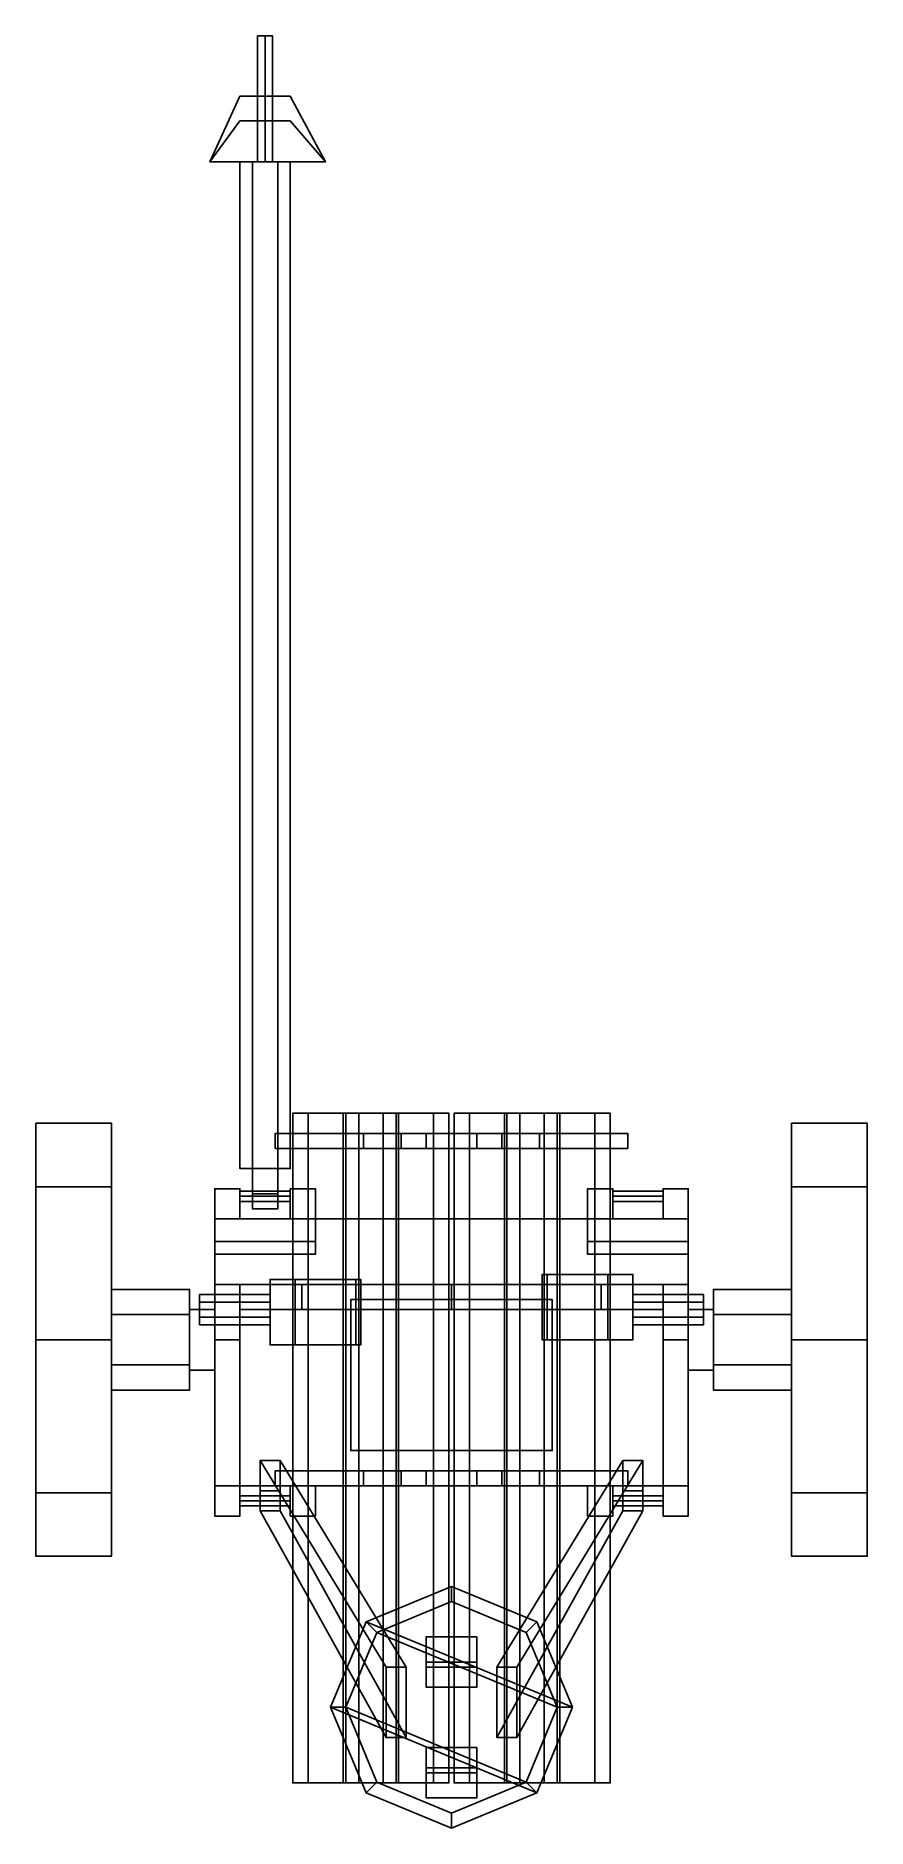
# Model space of a CAD drawing. Extents: x -0.83 to 0.82, y -0.9 to 2.66.
import ezdxf

# ---------------------------------------------------------------- set-up
doc = ezdxf.new("R2010")
doc.units = 0
doc.layers.get('0').update_dxf_attribs({"linetype": 'CONTINUOUS'})
for name, color, linetype in [('SUPPORT', 6, 'CONTINUOUS'), ('TUBE', 1, 'CONTINUOUS'), ('TUBE_HOLDER', 5, 'CONTINUOUS'), ('TURRET', 4, 'CONTINUOUS'), ('WHEELS', 2, 'CONTINUOUS')]:
    doc.layers.add(name, color=color, linetype=linetype)

msp = doc.modelspace()

# ---------------------------------------------------------------- linework, layer by layer
for points in [[(-0.47, 0.37, 0.455), (-0.47, 0.37, 0.36), (-0.47, 0.31, 0.36), (-0.47, 0.31, 0.455)], [(-0.42, 0.37, 0.455), (-0.42, 0.37, 0.36), (-0.47, 0.37, 0.36), (-0.47, 0.37, 0.455)], [(-0.47, 0.31, 0.36), (-0.47, 0.37, 0.36), (-0.42, 0.37, 0.36), (-0.42, 0.31, 0.36)], [(-0.42, 0.31, 0.455), (-0.42, 0.37, 0.455), (-0.47, 0.37, 0.455), (-0.47, 0.31, 0.455)], [(-0.42, 0.31, 0.36), (-0.42, 0.37, 0.36), (-0.42, 0.37, 0.455), (-0.42, 0.31, 0.455)], [(-0.32, 0.355, 0.42), (-0.32, 0.365, 0.41), (-0.42, 0.365, 0.41), (-0.42, 0.355, 0.42)], [(-0.32, 0.365, 0.41), (-0.32, 0.355, 0.4), (-0.42, 0.355, 0.4), (-0.42, 0.365, 0.41)], [(-0.27, 0.37, 0.455), (-0.27, 0.37, 0.36), (-0.32, 0.37, 0.36), (-0.32, 0.37, 0.455)], [(-0.32, 0.37, 0.455), (-0.32, 0.37, 0.36), (-0.32, 0.31, 0.36), (-0.32, 0.31, 0.455)], [(-0.32, 0.31, 0.36), (-0.32, 0.37, 0.36), (-0.27, 0.37, 0.36), (-0.27, 0.31, 0.36)], [(-0.27, 0.31, 0.455), (-0.27, 0.37, 0.455), (-0.32, 0.37, 0.455), (-0.32, 0.31, 0.455)], [(-0.27, 0.31, 0.36), (-0.27, 0.37, 0.36), (-0.27, 0.37, 0.455), (-0.27, 0.31, 0.455)], [(0.27, 0.37, 0.455), (0.27, 0.37, 0.36), (0.27, 0.31, 0.36), (0.27, 0.31, 0.455)], [(0.32, 0.37, 0.455), (0.32, 0.37, 0.36), (0.27, 0.37, 0.36), (0.27, 0.37, 0.455)], [(0.27, 0.31, 0.36), (0.27, 0.37, 0.36), (0.32, 0.37, 0.36), (0.32, 0.31, 0.36)], [(0.32, 0.31, 0.455), (0.32, 0.37, 0.455), (0.27, 0.37, 0.455), (0.27, 0.31, 0.455)], [(0.32, 0.31, 0.36), (0.32, 0.37, 0.36), (0.32, 0.37, 0.455), (0.32, 0.31, 0.455)], [(0.42, 0.355, 0.42), (0.42, 0.365, 0.41), (0.32, 0.365, 0.41), (0.32, 0.355, 0.42)], [(0.42, 0.365, 0.41), (0.42, 0.355, 0.4), (0.32, 0.355, 0.4), (0.32, 0.365, 0.41)], [(0.47, 0.37, 0.455), (0.47, 0.37, 0.36), (0.42, 0.37, 0.36), (0.42, 0.37, 0.455)], [(0.42, 0.37, 0.455), (0.42, 0.37, 0.36), (0.42, 0.31, 0.36), (0.42, 0.31, 0.455)], [(0.42, 0.31, 0.36), (0.42, 0.37, 0.36), (0.47, 0.37, 0.36), (0.47, 0.31, 0.36)], [(0.47, 0.31, 0.455), (0.47, 0.37, 0.455), (0.42, 0.37, 0.455), (0.42, 0.31, 0.455)], [(0.47, 0.31, 0.36), (0.47, 0.37, 0.36), (0.47, 0.37, 0.455), (0.47, 0.31, 0.455)], [(-0.32, 0.345, 0.41), (-0.32, 0.355, 0.42), (-0.42, 0.355, 0.42), (-0.42, 0.345, 0.41)], [(-0.32, 0.355, 0.4), (-0.32, 0.345, 0.41), (-0.42, 0.345, 0.41), (-0.42, 0.355, 0.4)], [(0.42, 0.345, 0.41), (0.42, 0.355, 0.42), (0.32, 0.355, 0.42), (0.32, 0.345, 0.41)], [(0.42, 0.355, 0.4), (0.42, 0.345, 0.41), (0.32, 0.345, 0.41), (0.32, 0.355, 0.4)], [(0.47, 0.31, 0.4), (0.47, 0.31, 0.36), (-0.47, 0.31, 0.36), (-0.47, 0.31, 0.4)], [(-0.47, 0.31, 0.36), (-0.47, -0.22, 0.36), (-0.47, -0.22, 0.4), (-0.47, 0.31, 0.4)], [(0.47, 0.31, 0.36), (0.47, -0.22, 0.36), (-0.47, -0.22, 0.36), (-0.47, 0.31, 0.36)], [(-0.47, 0.31, 0.4), (-0.47, -0.22, 0.4), (0.47, -0.22, 0.4), (0.47, 0.31, 0.4)], [(-0.47, 0.31, 0.4), (-0.47, 0.24, 0.4), (-0.47, 0.265, 0.445), (-0.47, 0.31, 0.455)], [(-0.47, 0.31, 0.455), (-0.47, 0.265, 0.445), (-0.27, 0.265, 0.445), (-0.27, 0.31, 0.455)], [(-0.32, 0.31, 0.455), (-0.32, 0.31, 0.4), (-0.42, 0.31, 0.4), (-0.42, 0.31, 0.455)], [(-0.27, 0.265, 0.445), (-0.27, 0.24, 0.4), (-0.27, 0.31, 0.4), (-0.27, 0.31, 0.455)], [(0.27, 0.31, 0.4), (0.27, 0.24, 0.4), (0.27, 0.265, 0.445), (0.27, 0.31, 0.455)], [(0.27, 0.31, 0.455), (0.27, 0.265, 0.445), (0.47, 0.265, 0.445), (0.47, 0.31, 0.455)], [(0.42, 0.31, 0.455), (0.42, 0.31, 0.4), (0.32, 0.31, 0.4), (0.32, 0.31, 0.455)], [(0.47, -0.22, 0.4), (0.47, -0.22, 0.36), (0.47, 0.31, 0.36), (0.47, 0.31, 0.4)], [(0.47, 0.265, 0.445), (0.47, 0.24, 0.4), (0.47, 0.31, 0.4), (0.47, 0.31, 0.455)], [(-0.47, 0.265, 0.445), (-0.47, 0.24, 0.4), (-0.27, 0.24, 0.4), (-0.27, 0.265, 0.445)], [(0.27, 0.265, 0.445), (0.27, 0.24, 0.4), (0.47, 0.24, 0.4), (0.47, 0.265, 0.445)], [(-0.52, 0.12, 0.5166), (-0.52, 0.17, 0.43), (-0.675, 0.17, 0.43), (-0.675, 0.12, 0.5166)], [(-0.52, 0.17, 0.43), (-0.52, 0.12, 0.3434), (-0.675, 0.12, 0.3434), (-0.675, 0.17, 0.43)], [(-0.52, -0.03, 0.43), (-0.52, 0.17, 0.43), (-0.52, 0.12, 0.5166), (-0.52, 0.02, 0.5166)], [(-0.52, 0.02, 0.3434), (-0.52, 0.12, 0.3434), (-0.52, 0.17, 0.43), (-0.52, -0.03, 0.43)], [(0.2, 0.15, 0.42), (0.2, 0.15, 0.4), (-0.2, 0.15, 0.4), (-0.2, 0.15, 0.42)], [(-0.2, 0.15, 0.4), (-0.2, -0.15, 0.4), (-0.2, -0.15, 0.42), (-0.2, 0.15, 0.42)], [(0.2, -0.15, 0.42), (0.2, -0.15, 0.4), (0.2, 0.15, 0.4), (0.2, 0.15, 0.42)], [(0.52, 0.12, 0.3434), (0.52, 0.02, 0.3434), (0.52, -0.03, 0.43), (0.52, 0.17, 0.43)], [(0.52, 0.12, 0.3434), (0.52, 0.17, 0.43), (0.675, 0.17, 0.43), (0.675, 0.12, 0.3434)], [(0.52, 0.17, 0.43), (0.52, -0.03, 0.43), (0.52, 0.02, 0.5166), (0.52, 0.12, 0.5166)], [(0.52, 0.17, 0.43), (0.52, 0.12, 0.5166), (0.675, 0.12, 0.5166), (0.675, 0.17, 0.43)], [(-0.52, 0.02, 0.5166), (-0.52, 0.12, 0.5166), (-0.675, 0.12, 0.5166), (-0.675, 0.02, 0.5166)], [(-0.52, 0.12, 0.3434), (-0.52, 0.02, 0.3434), (-0.675, 0.02, 0.3434), (-0.675, 0.12, 0.3434)], [(-0.47, 0.13, 0.4), (-0.47, 0.13, 0.36), (-0.52, 0.13, 0.36), (-0.52, 0.13, 0.4)], [(-0.47, 0.13, 0.36), (-0.47, 0.01, 0.36), (-0.52, 0.01, 0.36), (-0.52, 0.13, 0.36)], [(-0.52, 0.13, 0.4), (-0.52, 0.01, 0.4), (-0.47, 0.01, 0.4), (-0.47, 0.13, 0.4)], [(0.52, 0.13, 0.4), (0.52, 0.13, 0.36), (0.47, 0.13, 0.36), (0.47, 0.13, 0.4)], [(0.52, 0.13, 0.36), (0.52, 0.01, 0.36), (0.47, 0.01, 0.36), (0.47, 0.13, 0.36)], [(0.47, 0.13, 0.4), (0.47, 0.01, 0.4), (0.52, 0.01, 0.4), (0.52, 0.13, 0.4)], [(0.52, 0.02, 0.3434), (0.52, 0.12, 0.3434), (0.675, 0.12, 0.3434), (0.675, 0.02, 0.3434)], [(0.52, 0.12, 0.5166), (0.52, 0.02, 0.5166), (0.675, 0.02, 0.5166), (0.675, 0.12, 0.5166)], [(-0.52, -0.03, 0.43), (-0.52, 0.02, 0.5166), (-0.675, 0.02, 0.5166), (-0.675, -0.03, 0.43)], [(-0.52, 0.02, 0.3434), (-0.52, -0.03, 0.43), (-0.675, -0.03, 0.43), (-0.675, 0.02, 0.3434)], [(-0.52, 0.01, 0.4), (-0.52, 0.01, 0.36), (-0.47, 0.01, 0.36), (-0.47, 0.01, 0.4)], [(0.47, 0.01, 0.4), (0.47, 0.01, 0.36), (0.52, 0.01, 0.36), (0.52, 0.01, 0.4)], [(0.52, -0.03, 0.43), (0.52, 0.02, 0.3434), (0.675, 0.02, 0.3434), (0.675, -0.03, 0.43)], [(0.52, 0.02, 0.5166), (0.52, -0.03, 0.43), (0.675, -0.03, 0.43), (0.675, 0.02, 0.5166)], [(-0.2, -0.15, 0.42), (-0.2, -0.15, 0.4), (0.2, -0.15, 0.4), (0.2, -0.15, 0.42)], [(-0.47, -0.22, 0.4), (-0.47, -0.22, 0.36), (0.47, -0.22, 0.36), (0.47, -0.22, 0.4)], [(-0.47, -0.22, 0.36), (-0.47, -0.28, 0.36), (-0.47, -0.28, 0.4), (-0.47, -0.22, 0.4)], [(-0.42, -0.22, 0.36), (-0.42, -0.28, 0.36), (-0.47, -0.28, 0.36), (-0.47, -0.22, 0.36)], [(-0.47, -0.22, 0.4), (-0.47, -0.28, 0.4), (-0.42, -0.28, 0.4), (-0.42, -0.22, 0.4)], [(-0.42, -0.28, 0.4), (-0.42, -0.28, 0.36), (-0.42, -0.22, 0.36), (-0.42, -0.22, 0.4)], [(-0.32, -0.25, 0.385), (-0.32, -0.24, 0.375), (-0.42, -0.24, 0.375), (-0.42, -0.25, 0.385)], [(-0.32, -0.24, 0.375), (-0.32, -0.25, 0.365), (-0.42, -0.25, 0.365), (-0.42, -0.24, 0.375)], [(-0.32, -0.22, 0.36), (-0.32, -0.28, 0.36), (-0.32, -0.28, 0.4), (-0.32, -0.22, 0.4)], [(-0.27, -0.22, 0.36), (-0.27, -0.28, 0.36), (-0.32, -0.28, 0.36), (-0.32, -0.22, 0.36)], [(-0.32, -0.22, 0.4), (-0.32, -0.28, 0.4), (-0.27, -0.28, 0.4), (-0.27, -0.22, 0.4)], [(-0.27, -0.28, 0.4), (-0.27, -0.28, 0.36), (-0.27, -0.22, 0.36), (-0.27, -0.22, 0.4)], [(0.27, -0.22, 0.36), (0.27, -0.28, 0.36), (0.27, -0.28, 0.4), (0.27, -0.22, 0.4)], [(0.32, -0.22, 0.36), (0.32, -0.28, 0.36), (0.27, -0.28, 0.36), (0.27, -0.22, 0.36)], [(0.27, -0.22, 0.4), (0.27, -0.28, 0.4), (0.32, -0.28, 0.4), (0.32, -0.22, 0.4)], [(0.32, -0.28, 0.4), (0.32, -0.28, 0.36), (0.32, -0.22, 0.36), (0.32, -0.22, 0.4)], [(0.42, -0.24, 0.375), (0.42, -0.25, 0.365), (0.32, -0.25, 0.365), (0.32, -0.24, 0.375)], [(0.42, -0.25, 0.385), (0.42, -0.24, 0.375), (0.32, -0.24, 0.375), (0.32, -0.25, 0.385)], [(0.42, -0.22, 0.36), (0.42, -0.28, 0.36), (0.42, -0.28, 0.4), (0.42, -0.22, 0.4)], [(0.47, -0.22, 0.36), (0.47, -0.28, 0.36), (0.42, -0.28, 0.36), (0.42, -0.22, 0.36)], [(0.42, -0.22, 0.4), (0.42, -0.28, 0.4), (0.47, -0.28, 0.4), (0.47, -0.22, 0.4)], [(0.47, -0.28, 0.4), (0.47, -0.28, 0.36), (0.47, -0.22, 0.36), (0.47, -0.22, 0.4)], [(-0.47, -0.28, 0.4), (-0.47, -0.28, 0.36), (-0.42, -0.28, 0.36), (-0.42, -0.28, 0.4)], [(-0.32, -0.26, 0.375), (-0.32, -0.25, 0.385), (-0.42, -0.25, 0.385), (-0.42, -0.26, 0.375)], [(-0.32, -0.25, 0.365), (-0.32, -0.26, 0.375), (-0.42, -0.26, 0.375), (-0.42, -0.25, 0.365)], [(-0.32, -0.28, 0.4), (-0.32, -0.28, 0.36), (-0.27, -0.28, 0.36), (-0.27, -0.28, 0.4)], [(0.27, -0.28, 0.4), (0.27, -0.28, 0.36), (0.32, -0.28, 0.36), (0.32, -0.28, 0.4)], [(0.42, -0.25, 0.365), (0.42, -0.26, 0.375), (0.32, -0.26, 0.375), (0.32, -0.25, 0.365)], [(0.42, -0.26, 0.375), (0.42, -0.25, 0.385), (0.32, -0.25, 0.385), (0.32, -0.26, 0.375)], [(0.42, -0.28, 0.4), (0.42, -0.28, 0.36), (0.47, -0.28, 0.36), (0.47, -0.28, 0.4)]]:
    msp.add_3dface(points)
at = {"layer": 'SUPPORT'}
for points in [[(-0.37, 2.66, 0.455), (-0.385, 2.66, 0.44), (-0.385, 2.41, 0.44), (-0.37, 2.41, 0.455)], [(-0.385, 2.66, 0.44), (-0.37, 2.66, 0.425), (-0.37, 2.41, 0.425), (-0.385, 2.41, 0.44)], [(-0.355, 2.66, 0.44), (-0.37, 2.66, 0.425), (-0.385, 2.66, 0.44), (-0.37, 2.66, 0.455)], [(-0.355, 2.66, 0.44), (-0.37, 2.66, 0.455), (-0.37, 2.41, 0.455), (-0.355, 2.41, 0.44)], [(-0.37, 2.66, 0.425), (-0.355, 2.66, 0.44), (-0.355, 2.41, 0.44), (-0.37, 2.41, 0.425)], [(-0.37, 2.65, 0.4), (-0.37, 2.57, 0.4), (-0.37, 2.57, 0.48), (-0.37, 2.65, 0.48)], [(-0.37, 2.65, 0.48), (-0.37, 2.57, 0.48), (-0.37, 2.57, 0.4), (-0.37, 2.65, 0.4)], [(-0.25, 2.41, 0.46), (-0.48, 2.41, 0.46), (-0.42, 2.54, 0.46), (-0.32, 2.54, 0.46)], [(-0.32, 2.54, 0.46), (-0.42, 2.54, 0.46), (-0.48, 2.41, 0.46), (-0.25, 2.41, 0.46)], [(-0.25, 2.41, 0.32), (-0.48, 2.41, 0.32), (-0.42, 2.4914, 0.1677), (-0.32, 2.4914, 0.1677)], [(-0.32, 2.4914, 0.1677), (-0.42, 2.4914, 0.1677), (-0.48, 2.41, 0.32), (-0.25, 2.41, 0.32)], [(-0.25, 2.41, 0.46), (-0.48, 2.41, 0.46), (-0.48, 2.41, 0.32), (-0.25, 2.41, 0.32)], [(-0.25, 2.41, 0.32), (-0.48, 2.41, 0.32), (-0.48, 2.41, 0.46), (-0.25, 2.41, 0.46)], [(-0.395, 2.41, 0.4533), (-0.42, 2.41, 0.41), (-0.42, 0.41, 0.41), (-0.395, 0.41, 0.4533)], [(-0.42, 2.41, 0.41), (-0.395, 2.41, 0.3667), (-0.395, 0.41, 0.3667), (-0.42, 0.41, 0.41)], [(-0.345, 2.41, 0.4533), (-0.395, 2.41, 0.4533), (-0.395, 0.41, 0.4533), (-0.345, 0.41, 0.4533)], [(-0.395, 2.41, 0.3667), (-0.345, 2.41, 0.3667), (-0.345, 0.41, 0.3667), (-0.395, 0.41, 0.3667)], [(-0.32, 2.41, 0.41), (-0.345, 2.41, 0.4533), (-0.345, 0.41, 0.4533), (-0.32, 0.41, 0.41)], [(-0.345, 2.41, 0.3667), (-0.32, 2.41, 0.41), (-0.32, 0.41, 0.41), (-0.345, 0.41, 0.3667)], [(-0.395, 0.41, 0.4533), (-0.42, 0.41, 0.41), (-0.32, 0.41, 0.41), (-0.345, 0.41, 0.4533)], [(-0.42, 0.41, 0.41), (-0.395, 0.41, 0.3667), (-0.345, 0.41, 0.3667), (-0.32, 0.41, 0.41)], [(-0.395, 0.41, 0.37), (-0.395, 0.36, 0.385), (-0.395, 0.36, 0.435), (-0.395, 0.41, 0.45)], [(-0.345, 0.41, 0.37), (-0.345, 0.36, 0.385), (-0.395, 0.36, 0.385), (-0.395, 0.41, 0.37)], [(-0.395, 0.41, 0.45), (-0.395, 0.36, 0.435), (-0.345, 0.36, 0.435), (-0.345, 0.41, 0.45)], [(-0.345, 0.36, 0.435), (-0.345, 0.36, 0.385), (-0.345, 0.41, 0.37), (-0.345, 0.41, 0.45)], [(-0.395, 0.36, 0.435), (-0.395, 0.33, 0.415), (-0.345, 0.33, 0.415), (-0.345, 0.36, 0.435)], [(-0.395, 0.36, 0.385), (-0.395, 0.33, 0.405), (-0.395, 0.33, 0.415), (-0.395, 0.36, 0.435)], [(-0.345, 0.36, 0.385), (-0.345, 0.33, 0.405), (-0.395, 0.33, 0.405), (-0.395, 0.36, 0.385)], [(-0.345, 0.33, 0.415), (-0.345, 0.33, 0.405), (-0.345, 0.36, 0.385), (-0.345, 0.36, 0.435)], [(-0.395, 0.33, 0.415), (-0.395, 0.33, 0.405), (-0.345, 0.33, 0.405), (-0.345, 0.33, 0.415)], [(-0.13, -0.58, 0.05), (-0.13, -0.72, 0.05), (-0.38, -0.27, 0.34), (-0.38, -0.17, 0.34)], [(-0.34, -0.17, 0.34), (-0.09, -0.58, 0.05), (-0.13, -0.58, 0.05), (-0.38, -0.17, 0.34)], [(-0.38, -0.17, 0.34), (-0.38, -0.23, 0.34), (-0.34, -0.23, 0.34), (-0.34, -0.17, 0.34)], [(-0.34, -0.27, 0.34), (-0.09, -0.72, 0.05), (-0.09, -0.58, 0.05), (-0.34, -0.17, 0.34)], [(0.38, -0.17, 0.34), (0.13, -0.58, 0.05), (0.09, -0.58, 0.05), (0.34, -0.17, 0.34)], [(0.09, -0.58, 0.05), (0.09, -0.72, 0.05), (0.34, -0.27, 0.34), (0.34, -0.17, 0.34)], [(0.38, -0.27, 0.34), (0.13, -0.72, 0.05), (0.13, -0.58, 0.05), (0.38, -0.17, 0.34)], [(0.34, -0.17, 0.34), (0.34, -0.23, 0.34), (0.38, -0.23, 0.34), (0.38, -0.17, 0.34)], [(-0.38, -0.23, 0.34), (-0.38, -0.27, 0.34), (-0.38, -0.27, 0.39), (-0.38, -0.23, 0.39)], [(-0.34, -0.23, 0.39), (-0.34, -0.23, 0.34), (-0.38, -0.23, 0.34), (-0.38, -0.23, 0.39)], [(-0.38, -0.23, 0.39), (-0.38, -0.27, 0.39), (-0.34, -0.27, 0.39), (-0.34, -0.23, 0.39)], [(-0.34, -0.27, 0.39), (-0.34, -0.27, 0.34), (-0.34, -0.23, 0.34), (-0.34, -0.23, 0.39)], [(0.38, -0.23, 0.39), (0.38, -0.23, 0.34), (0.34, -0.23, 0.34), (0.34, -0.23, 0.39)], [(0.34, -0.23, 0.34), (0.34, -0.27, 0.34), (0.34, -0.27, 0.39), (0.34, -0.23, 0.39)], [(0.34, -0.23, 0.39), (0.34, -0.27, 0.39), (0.38, -0.27, 0.39), (0.38, -0.23, 0.39)], [(0.38, -0.27, 0.39), (0.38, -0.27, 0.34), (0.38, -0.23, 0.34), (0.38, -0.23, 0.39)], [(-0.38, -0.27, 0.34), (-0.13, -0.72, 0.05), (-0.09, -0.72, 0.05), (-0.34, -0.27, 0.34)], [(-0.38, -0.27, 0.39), (-0.38, -0.27, 0.34), (-0.34, -0.27, 0.34), (-0.34, -0.27, 0.39)], [(0.34, -0.27, 0.34), (0.09, -0.72, 0.05), (0.13, -0.72, 0.05), (0.38, -0.27, 0.34)], [(0.34, -0.27, 0.39), (0.34, -0.27, 0.34), (0.38, -0.27, 0.34), (0.38, -0.27, 0.39)], [(0, -0.42, 0.02), (-0.1697, -0.4903, 0.02), (-0.1485, -0.5115, 0.05), (0, -0.45, 0.05)], [(0.1697, -0.4903, 0.02), (0.24, -0.66, 0.02), (-0.1697, -0.4903, 0.02), (0, -0.42, 0.02)], [(0.1697, -0.4903, 0.02), (0, -0.42, 0.02), (0, -0.45, 0.05), (0.1485, -0.5115, 0.05)], [(-0.1485, -0.5115, 0.05), (0.21, -0.66, 0.05), (0.1485, -0.5115, 0.05), (0, -0.45, 0.05)], [(-0.1697, -0.4903, 0.02), (-0.24, -0.66, 0.02), (-0.21, -0.66, 0.05), (-0.1485, -0.5115, 0.05)], [(0.24, -0.66, 0.02), (0.1697, -0.8297, 0.02), (-0.24, -0.66, 0.02), (-0.1697, -0.4903, 0.02)], [(0.24, -0.66, 0.02), (0.1697, -0.4903, 0.02), (0.1485, -0.5115, 0.05), (0.21, -0.66, 0.05)], [(-0.21, -0.66, 0.05), (0.1485, -0.8085, 0.05), (0.21, -0.66, 0.05), (-0.1485, -0.5115, 0.05)], [(0.05, -0.57, 0.12), (0.05, -0.52, 0.05), (-0.05, -0.52, 0.05), (-0.05, -0.57, 0.12)], [(-0.05, -0.57, 0.12), (-0.05, -0.52, 0.05), (-0.05, -0.62, 0.05), (-0.05, -0.58, 0.11)], [(0.05, -0.62, 0.05), (0.05, -0.52, 0.05), (0.05, -0.57, 0.12), (0.05, -0.58, 0.11)], [(-0.09, -0.58, 0.05), (-0.09, -0.72, 0.05), (-0.13, -0.72, 0.05), (-0.13, -0.58, 0.05)], [(0.05, -0.58, 0.11), (0.05, -0.57, 0.12), (-0.05, -0.57, 0.12), (-0.05, -0.58, 0.11)], [(-0.05, -0.58, 0.11), (-0.05, -0.62, 0.05), (0.05, -0.62, 0.05), (0.05, -0.58, 0.11)], [(-0.24, -0.66, 0.02), (-0.1697, -0.8297, 0.02), (-0.1485, -0.8085, 0.05), (-0.21, -0.66, 0.05)], [(0.1697, -0.8297, 0.02), (0, -0.9, 0.02), (-0.1697, -0.8297, 0.02), (-0.24, -0.66, 0.02)], [(-0.1485, -0.8085, 0.05), (0, -0.87, 0.05), (0.1485, -0.8085, 0.05), (-0.21, -0.66, 0.05)], [(0.1697, -0.8297, 0.02), (0.24, -0.66, 0.02), (0.21, -0.66, 0.05), (0.1485, -0.8085, 0.05)], [(-0.05, -0.74, 0.05), (-0.05, -0.84, 0.05), (-0.05, -0.79, 0.12), (-0.05, -0.78, 0.11)], [(0.05, -0.78, 0.11), (0.05, -0.74, 0.05), (-0.05, -0.74, 0.05), (-0.05, -0.78, 0.11)], [(0.05, -0.79, 0.12), (0.05, -0.84, 0.05), (0.05, -0.74, 0.05), (0.05, -0.78, 0.11)], [(-0.05, -0.78, 0.11), (-0.05, -0.79, 0.12), (0.05, -0.79, 0.12), (0.05, -0.78, 0.11)], [(-0.1697, -0.8297, 0.02), (0, -0.9, 0.02), (0, -0.87, 0.05), (-0.1485, -0.8085, 0.05)], [(-0.05, -0.79, 0.12), (-0.05, -0.84, 0.05), (0.05, -0.84, 0.05), (0.05, -0.79, 0.12)], [(0, -0.9, 0.02), (0.1697, -0.8297, 0.02), (0.1485, -0.8085, 0.05), (0, -0.87, 0.05)]]:
    msp.add_3dface(points, dxfattribs=at)
at = {"layer": 'TUBE'}
for points in [[(-0.315, 0.52, 1.03), (-0.2842, 0.52, 0.9558), (-0.2842, -0.81, 0.9558), (-0.315, -0.81, 1.03)], [(-0.2842, 0.52, 0.9558), (-0.315, 0.52, 1.03), (-0.315, -0.81, 1.03), (-0.2842, -0.81, 0.9558)], [(-0.2842, 0.52, 1.1042), (-0.315, 0.52, 1.03), (-0.315, -0.81, 1.03), (-0.2842, -0.81, 1.1042)], [(-0.315, 0.52, 1.03), (-0.2842, 0.52, 1.1042), (-0.2842, -0.81, 1.1042), (-0.315, -0.81, 1.03)], [(-0.21, 0.52, 1.135), (-0.2842, 0.52, 1.1042), (-0.2842, -0.81, 1.1042), (-0.21, -0.81, 1.135)], [(-0.2842, 0.52, 1.1042), (-0.21, 0.52, 1.135), (-0.21, -0.81, 1.135), (-0.2842, -0.81, 1.1042)], [(-0.2842, 0.52, 0.9558), (-0.21, 0.52, 0.925), (-0.21, -0.81, 0.925), (-0.2842, -0.81, 0.9558)], [(-0.21, 0.52, 0.925), (-0.2842, 0.52, 0.9558), (-0.2842, -0.81, 0.9558), (-0.21, -0.81, 0.925)], [(-0.1842, 0.52, 0.9342), (-0.215, 0.52, 0.86), (-0.215, -0.81, 0.86), (-0.1842, -0.81, 0.9342)], [(-0.215, 0.52, 0.86), (-0.1842, 0.52, 0.7858), (-0.1842, -0.81, 0.7858), (-0.215, -0.81, 0.86)], [(-0.1842, 0.52, 0.7858), (-0.215, 0.52, 0.86), (-0.215, -0.81, 0.86), (-0.1842, -0.81, 0.7858)], [(-0.215, 0.52, 0.86), (-0.1842, 0.52, 0.9342), (-0.1842, -0.81, 0.9342), (-0.215, -0.81, 0.86)], [(-0.1842, 0.52, 1.1258), (-0.215, 0.52, 1.2), (-0.215, -0.81, 1.2), (-0.1842, -0.81, 1.1258)], [(-0.215, 0.52, 1.2), (-0.1842, 0.52, 1.1258), (-0.1842, -0.81, 1.1258), (-0.215, -0.81, 1.2)], [(-0.215, 0.52, 1.2), (-0.1842, 0.52, 1.2742), (-0.1842, -0.81, 1.2742), (-0.215, -0.81, 1.2)], [(-0.1842, 0.52, 1.2742), (-0.215, 0.52, 1.2), (-0.215, -0.81, 1.2), (-0.1842, -0.81, 1.2742)], [(-0.1358, 0.52, 1.1042), (-0.21, 0.52, 1.135), (-0.21, -0.81, 1.135), (-0.1358, -0.81, 1.1042)], [(-0.21, 0.52, 1.135), (-0.1358, 0.52, 1.1042), (-0.1358, -0.81, 1.1042), (-0.21, -0.81, 1.135)], [(-0.21, 0.52, 0.925), (-0.1358, 0.52, 0.9558), (-0.1358, -0.81, 0.9558), (-0.21, -0.81, 0.925)], [(-0.1358, 0.52, 0.9558), (-0.21, 0.52, 0.925), (-0.21, -0.81, 0.925), (-0.1358, -0.81, 0.9558)], [(-0.11, 0.52, 0.965), (-0.1842, 0.52, 0.9342), (-0.1842, -0.81, 0.9342), (-0.11, -0.81, 0.965)], [(-0.1842, 0.52, 0.7858), (-0.11, 0.52, 0.755), (-0.11, -0.81, 0.755), (-0.1842, -0.81, 0.7858)], [(-0.11, 0.52, 0.755), (-0.1842, 0.52, 0.7858), (-0.1842, -0.81, 0.7858), (-0.11, -0.81, 0.755)], [(-0.1842, 0.52, 0.9342), (-0.11, 0.52, 0.965), (-0.11, -0.81, 0.965), (-0.1842, -0.81, 0.9342)], [(-0.11, 0.52, 1.095), (-0.1842, 0.52, 1.1258), (-0.1842, -0.81, 1.1258), (-0.11, -0.81, 1.095)], [(-0.1842, 0.52, 1.1258), (-0.11, 0.52, 1.095), (-0.11, -0.81, 1.095), (-0.1842, -0.81, 1.1258)], [(-0.1842, 0.52, 1.2742), (-0.11, 0.52, 1.305), (-0.11, -0.81, 1.305), (-0.1842, -0.81, 1.2742)], [(-0.11, 0.52, 1.305), (-0.1842, 0.52, 1.2742), (-0.1842, -0.81, 1.2742), (-0.11, -0.81, 1.305)], [(-0.1358, 0.52, 0.9558), (-0.105, 0.52, 1.03), (-0.105, -0.81, 1.03), (-0.1358, -0.81, 0.9558)], [(-0.105, 0.52, 1.03), (-0.1358, 0.52, 0.9558), (-0.1358, -0.81, 0.9558), (-0.105, -0.81, 1.03)], [(-0.105, 0.52, 1.03), (-0.1358, 0.52, 1.1042), (-0.1358, -0.81, 1.1042), (-0.105, -0.81, 1.03)], [(-0.1358, 0.52, 1.1042), (-0.105, 0.52, 1.03), (-0.105, -0.81, 1.03), (-0.1358, -0.81, 1.1042)], [(-0.0358, 0.52, 0.9342), (-0.11, 0.52, 0.965), (-0.11, -0.81, 0.965), (-0.0358, -0.81, 0.9342)], [(-0.11, 0.52, 0.755), (-0.0358, 0.52, 0.7858), (-0.0358, -0.81, 0.7858), (-0.11, -0.81, 0.755)], [(-0.0358, 0.52, 0.7858), (-0.11, 0.52, 0.755), (-0.11, -0.81, 0.755), (-0.0358, -0.81, 0.7858)], [(-0.11, 0.52, 0.965), (-0.0358, 0.52, 0.9342), (-0.0358, -0.81, 0.9342), (-0.11, -0.81, 0.965)], [(-0.0358, 0.52, 1.1258), (-0.11, 0.52, 1.095), (-0.11, -0.81, 1.095), (-0.0358, -0.81, 1.1258)], [(-0.11, 0.52, 1.095), (-0.0358, 0.52, 1.1258), (-0.0358, -0.81, 1.1258), (-0.11, -0.81, 1.095)], [(-0.11, 0.52, 1.305), (-0.0358, 0.52, 1.2742), (-0.0358, -0.81, 1.2742), (-0.11, -0.81, 1.305)], [(-0.0358, 0.52, 1.2742), (-0.11, 0.52, 1.305), (-0.11, -0.81, 1.305), (-0.0358, -0.81, 1.2742)], [(-0.005, 0.52, 0.86), (-0.0358, 0.52, 0.9342), (-0.0358, -0.81, 0.9342), (-0.005, -0.81, 0.86)], [(-0.0358, 0.52, 0.7858), (-0.005, 0.52, 0.86), (-0.005, -0.81, 0.86), (-0.0358, -0.81, 0.7858)], [(-0.005, 0.52, 0.86), (-0.0358, 0.52, 0.7858), (-0.0358, -0.81, 0.7858), (-0.005, -0.81, 0.86)], [(-0.0358, 0.52, 0.9342), (-0.005, 0.52, 0.86), (-0.005, -0.81, 0.86), (-0.0358, -0.81, 0.9342)], [(-0.005, 0.52, 1.2), (-0.0358, 0.52, 1.1258), (-0.0358, -0.81, 1.1258), (-0.005, -0.81, 1.2)], [(-0.0358, 0.52, 1.1258), (-0.005, 0.52, 1.2), (-0.005, -0.81, 1.2), (-0.0358, -0.81, 1.1258)], [(-0.0358, 0.52, 1.2742), (-0.005, 0.52, 1.2), (-0.005, -0.81, 1.2), (-0.0358, -0.81, 1.2742)], [(-0.005, 0.52, 1.2), (-0.0358, 0.52, 1.2742), (-0.0358, -0.81, 1.2742), (-0.005, -0.81, 1.2)], [(0.005, 0.52, 1.2), (0.0358, 0.52, 1.1258), (0.0358, -0.81, 1.1258), (0.005, -0.81, 1.2)], [(0.0358, 0.52, 1.1258), (0.005, 0.52, 1.2), (0.005, -0.81, 1.2), (0.0358, -0.81, 1.1258)], [(0.0358, 0.52, 1.2742), (0.005, 0.52, 1.2), (0.005, -0.81, 1.2), (0.0358, -0.81, 1.2742)], [(0.005, 0.52, 1.2), (0.0358, 0.52, 1.2742), (0.0358, -0.81, 1.2742), (0.005, -0.81, 1.2)], [(0.0358, 0.52, 0.9342), (0.005, 0.52, 0.86), (0.005, -0.81, 0.86), (0.0358, -0.81, 0.9342)], [(0.005, 0.52, 0.86), (0.0358, 0.52, 0.9342), (0.0358, -0.81, 0.9342), (0.005, -0.81, 0.86)], [(0.005, 0.52, 0.86), (0.0358, 0.52, 0.7858), (0.0358, -0.81, 0.7858), (0.005, -0.81, 0.86)], [(0.0358, 0.52, 0.7858), (0.005, 0.52, 0.86), (0.005, -0.81, 0.86), (0.0358, -0.81, 0.7858)], [(0.11, 0.52, 1.305), (0.0358, 0.52, 1.2742), (0.0358, -0.81, 1.2742), (0.11, -0.81, 1.305)], [(0.0358, 0.52, 1.2742), (0.11, 0.52, 1.305), (0.11, -0.81, 1.305), (0.0358, -0.81, 1.2742)], [(0.0358, 0.52, 1.1258), (0.11, 0.52, 1.095), (0.11, -0.81, 1.095), (0.0358, -0.81, 1.1258)], [(0.11, 0.52, 1.095), (0.0358, 0.52, 1.1258), (0.0358, -0.81, 1.1258), (0.11, -0.81, 1.095)], [(0.11, 0.52, 0.965), (0.0358, 0.52, 0.9342), (0.0358, -0.81, 0.9342), (0.11, -0.81, 0.965)], [(0.0358, 0.52, 0.9342), (0.11, 0.52, 0.965), (0.11, -0.81, 0.965), (0.0358, -0.81, 0.9342)], [(0.0358, 0.52, 0.7858), (0.11, 0.52, 0.755), (0.11, -0.81, 0.755), (0.0358, -0.81, 0.7858)], [(0.11, 0.52, 0.755), (0.0358, 0.52, 0.7858), (0.0358, -0.81, 0.7858), (0.11, -0.81, 0.755)], [(0.1358, 0.52, 0.9558), (0.105, 0.52, 1.03), (0.105, -0.81, 1.03), (0.1358, -0.81, 0.9558)], [(0.105, 0.52, 1.03), (0.1358, 0.52, 0.9558), (0.1358, -0.81, 0.9558), (0.105, -0.81, 1.03)], [(0.105, 0.52, 1.03), (0.1358, 0.52, 1.1042), (0.1358, -0.81, 1.1042), (0.105, -0.81, 1.03)], [(0.1358, 0.52, 1.1042), (0.105, 0.52, 1.03), (0.105, -0.81, 1.03), (0.1358, -0.81, 1.1042)], [(0.1842, 0.52, 1.2742), (0.11, 0.52, 1.305), (0.11, -0.81, 1.305), (0.1842, -0.81, 1.2742)], [(0.11, 0.52, 1.305), (0.1842, 0.52, 1.2742), (0.1842, -0.81, 1.2742), (0.11, -0.81, 1.305)], [(0.11, 0.52, 1.095), (0.1842, 0.52, 1.1258), (0.1842, -0.81, 1.1258), (0.11, -0.81, 1.095)], [(0.1842, 0.52, 1.1258), (0.11, 0.52, 1.095), (0.11, -0.81, 1.095), (0.1842, -0.81, 1.1258)], [(0.1842, 0.52, 0.9342), (0.11, 0.52, 0.965), (0.11, -0.81, 0.965), (0.1842, -0.81, 0.9342)], [(0.11, 0.52, 0.965), (0.1842, 0.52, 0.9342), (0.1842, -0.81, 0.9342), (0.11, -0.81, 0.965)], [(0.11, 0.52, 0.755), (0.1842, 0.52, 0.7858), (0.1842, -0.81, 0.7858), (0.11, -0.81, 0.755)], [(0.1842, 0.52, 0.7858), (0.11, 0.52, 0.755), (0.11, -0.81, 0.755), (0.1842, -0.81, 0.7858)], [(0.1358, 0.52, 1.1042), (0.21, 0.52, 1.135), (0.21, -0.81, 1.135), (0.1358, -0.81, 1.1042)], [(0.21, 0.52, 1.135), (0.1358, 0.52, 1.1042), (0.1358, -0.81, 1.1042), (0.21, -0.81, 1.135)], [(0.21, 0.52, 0.925), (0.1358, 0.52, 0.9558), (0.1358, -0.81, 0.9558), (0.21, -0.81, 0.925)], [(0.1358, 0.52, 0.9558), (0.21, 0.52, 0.925), (0.21, -0.81, 0.925), (0.1358, -0.81, 0.9558)], [(0.1842, 0.52, 1.1258), (0.215, 0.52, 1.2), (0.215, -0.81, 1.2), (0.1842, -0.81, 1.1258)], [(0.215, 0.52, 1.2), (0.1842, 0.52, 1.1258), (0.1842, -0.81, 1.1258), (0.215, -0.81, 1.2)], [(0.215, 0.52, 1.2), (0.1842, 0.52, 1.2742), (0.1842, -0.81, 1.2742), (0.215, -0.81, 1.2)], [(0.1842, 0.52, 1.2742), (0.215, 0.52, 1.2), (0.215, -0.81, 1.2), (0.1842, -0.81, 1.2742)], [(0.1842, 0.52, 0.7858), (0.215, 0.52, 0.86), (0.215, -0.81, 0.86), (0.1842, -0.81, 0.7858)], [(0.215, 0.52, 0.86), (0.1842, 0.52, 0.7858), (0.1842, -0.81, 0.7858), (0.215, -0.81, 0.86)], [(0.215, 0.52, 0.86), (0.1842, 0.52, 0.9342), (0.1842, -0.81, 0.9342), (0.215, -0.81, 0.86)], [(0.1842, 0.52, 0.9342), (0.215, 0.52, 0.86), (0.215, -0.81, 0.86), (0.1842, -0.81, 0.9342)], [(0.21, 0.52, 1.135), (0.2842, 0.52, 1.1042), (0.2842, -0.81, 1.1042), (0.21, -0.81, 1.135)], [(0.2842, 0.52, 1.1042), (0.21, 0.52, 1.135), (0.21, -0.81, 1.135), (0.2842, -0.81, 1.1042)], [(0.2842, 0.52, 0.9558), (0.21, 0.52, 0.925), (0.21, -0.81, 0.925), (0.2842, -0.81, 0.9558)], [(0.21, 0.52, 0.925), (0.2842, 0.52, 0.9558), (0.2842, -0.81, 0.9558), (0.21, -0.81, 0.925)], [(0.315, 0.52, 1.03), (0.2842, 0.52, 0.9558), (0.2842, -0.81, 0.9558), (0.315, -0.81, 1.03)], [(0.2842, 0.52, 0.9558), (0.315, 0.52, 1.03), (0.315, -0.81, 1.03), (0.2842, -0.81, 0.9558)], [(0.2842, 0.52, 1.1042), (0.315, 0.52, 1.03), (0.315, -0.81, 1.03), (0.2842, -0.81, 1.1042)], [(0.315, 0.52, 1.03), (0.2842, 0.52, 1.1042), (0.2842, -0.81, 1.1042), (0.315, -0.81, 1.03)]]:
    msp.add_3dface(points, dxfattribs=at)
at = {"layer": 'TUBE_HOLDER'}
for points in [[(-0.05, 0.48, 1.1166), (-0.1, 0.48, 1.03), (-0.35, 0.48, 1.03), (-0.175, 0.48, 1.3331)], [(-0.175, 0.48, 1.3331), (-0.35, 0.48, 1.03), (-0.35, 0.45, 1.03), (-0.175, 0.45, 1.3331)], [(-0.1, 0.48, 1.03), (-0.05, 0.48, 0.9434), (-0.175, 0.48, 0.7269), (-0.35, 0.48, 1.03)], [(-0.35, 0.48, 1.03), (-0.175, 0.48, 0.7269), (-0.175, 0.45, 0.7269), (-0.35, 0.45, 1.03)], [(0.05, 0.48, 1.1166), (-0.05, 0.48, 1.1166), (-0.175, 0.48, 1.3331), (0.175, 0.48, 1.3331)], [(-0.05, 0.48, 0.9434), (0.05, 0.48, 0.9434), (0.175, 0.48, 0.7269), (-0.175, 0.48, 0.7269)], [(-0.175, 0.48, 0.7269), (0.175, 0.48, 0.7269), (0.175, 0.45, 0.7269), (-0.175, 0.45, 0.7269)], [(0.175, 0.48, 1.3331), (-0.175, 0.48, 1.3331), (-0.175, 0.45, 1.3331), (0.175, 0.45, 1.3331)], [(-0.05, 0.48, 0.9434), (-0.1, 0.48, 1.03), (-0.1, 0.45, 1.03), (-0.05, 0.45, 0.9434)], [(-0.1, 0.48, 1.03), (-0.05, 0.48, 1.1166), (-0.05, 0.45, 1.1166), (-0.1, 0.45, 1.03)], [(0.05, 0.48, 0.9434), (-0.05, 0.48, 0.9434), (-0.05, 0.45, 0.9434), (0.05, 0.45, 0.9434)], [(-0.05, 0.48, 1.1166), (0.05, 0.48, 1.1166), (0.05, 0.45, 1.1166), (-0.05, 0.45, 1.1166)], [(0.05, 0.48, 1.1166), (0.175, 0.48, 1.3331), (0.35, 0.48, 1.03), (0.1, 0.48, 1.03)], [(0.05, 0.48, 0.9434), (0.1, 0.48, 1.03), (0.35, 0.48, 1.03), (0.175, 0.48, 0.7269)], [(0.1, 0.48, 1.03), (0.05, 0.48, 0.9434), (0.05, 0.45, 0.9434), (0.1, 0.45, 1.03)], [(0.05, 0.48, 1.1166), (0.1, 0.48, 1.03), (0.1, 0.45, 1.03), (0.05, 0.45, 1.1166)], [(0.35, 0.48, 1.03), (0.175, 0.48, 1.3331), (0.175, 0.45, 1.3331), (0.35, 0.45, 1.03)], [(0.175, 0.48, 0.7269), (0.35, 0.48, 1.03), (0.35, 0.45, 1.03), (0.175, 0.45, 0.7269)], [(-0.35, 0.45, 1.03), (-0.1, 0.45, 1.03), (-0.05, 0.45, 1.1166), (-0.175, 0.45, 1.3331)], [(-0.35, 0.45, 1.03), (-0.175, 0.45, 0.7269), (-0.05, 0.45, 0.9434), (-0.1, 0.45, 1.03)], [(0.175, 0.45, 1.3331), (-0.175, 0.45, 1.3331), (-0.05, 0.45, 1.1166), (0.05, 0.45, 1.1166)], [(-0.175, 0.45, 0.7269), (0.175, 0.45, 0.7269), (0.05, 0.45, 0.9434), (-0.05, 0.45, 0.9434)], [(0.35, 0.45, 1.03), (0.175, 0.45, 1.3331), (0.05, 0.45, 1.1166), (0.1, 0.45, 1.03)], [(0.175, 0.45, 0.7269), (0.35, 0.45, 1.03), (0.1, 0.45, 1.03), (0.05, 0.45, 0.9434)], [(-0.36, 0.19, 1), (-0.36, 0.19, 0.92), (-0.36, 0.06, 0.92), (-0.36, 0.06, 1)], [(-0.31, 0.19, 1.13), (-0.31, 0.19, 0.8), (-0.36, 0.19, 0.92), (-0.36, 0.19, 1)], [(-0.36, 0.06, 0.92), (-0.36, 0.19, 0.92), (-0.31, 0.19, 0.8), (-0.31, 0.06, 0.8)], [(-0.31, 0.06, 1.13), (-0.31, 0.19, 1.13), (-0.36, 0.19, 1), (-0.36, 0.06, 1)], [(-0.19, 0.19, 1.14), (-0.18, 0.19, 0.79), (-0.31, 0.19, 0.8), (-0.31, 0.19, 1.13)], [(-0.31, 0.06, 0.8), (-0.31, 0.19, 0.8), (-0.18, 0.19, 0.79), (-0.18, 0.06, 0.79)], [(-0.19, 0.06, 1.14), (-0.19, 0.19, 1.14), (-0.31, 0.19, 1.13), (-0.31, 0.06, 1.13)], [(0.31, 0.2, 1.13), (0.31, 0.2, 0.8), (0.18, 0.2, 0.79), (0.19, 0.2, 1.14)], [(0.31, 0.2, 0.8), (0.31, 0.07, 0.8), (0.18, 0.07, 0.79), (0.18, 0.2, 0.79)], [(0.19, 0.2, 1.14), (0.19, 0.07, 1.14), (0.31, 0.07, 1.13), (0.31, 0.2, 1.13)], [(0.36, 0.2, 1), (0.36, 0.2, 0.92), (0.31, 0.2, 0.8), (0.31, 0.2, 1.13)], [(0.36, 0.2, 0.92), (0.36, 0.07, 0.92), (0.31, 0.07, 0.8), (0.31, 0.2, 0.8)], [(0.31, 0.2, 1.13), (0.31, 0.07, 1.13), (0.36, 0.07, 1), (0.36, 0.2, 1)], [(0.36, 0.07, 1), (0.36, 0.07, 0.92), (0.36, 0.2, 0.92), (0.36, 0.2, 1)], [(-0.5, 0.16, 0.96), (-0.5, 0.145, 0.986), (-0.36, 0.145, 0.986), (-0.36, 0.16, 0.96)], [(-0.5, 0.145, 0.934), (-0.5, 0.16, 0.96), (-0.36, 0.16, 0.96), (-0.36, 0.145, 0.934)], [(-0.5, 0.16, 0.96), (-0.5, 0.1, 0.96), (-0.5, 0.115, 0.986), (-0.5, 0.145, 0.986)], [(-0.5, 0.145, 0.934), (-0.5, 0.115, 0.934), (-0.5, 0.1, 0.96), (-0.5, 0.16, 0.96)], [(-0.5, 0.145, 0.986), (-0.5, 0.115, 0.986), (-0.36, 0.115, 0.986), (-0.36, 0.145, 0.986)], [(-0.5, 0.115, 0.934), (-0.5, 0.145, 0.934), (-0.36, 0.145, 0.934), (-0.36, 0.115, 0.934)], [(0.5, 0.145, 0.986), (0.5, 0.16, 0.96), (0.36, 0.16, 0.96), (0.36, 0.145, 0.986)], [(0.5, 0.16, 0.96), (0.5, 0.145, 0.934), (0.36, 0.145, 0.934), (0.36, 0.16, 0.96)], [(0.5, 0.115, 0.986), (0.5, 0.145, 0.986), (0.36, 0.145, 0.986), (0.36, 0.115, 0.986)], [(0.5, 0.145, 0.934), (0.5, 0.115, 0.934), (0.36, 0.115, 0.934), (0.36, 0.145, 0.934)], [(0.5, 0.1, 0.96), (0.5, 0.16, 0.96), (0.5, 0.145, 0.986), (0.5, 0.115, 0.986)], [(0.5, 0.115, 0.934), (0.5, 0.145, 0.934), (0.5, 0.16, 0.96), (0.5, 0.1, 0.96)], [(-0.5, 0.115, 0.986), (-0.5, 0.1, 0.96), (-0.36, 0.1, 0.96), (-0.36, 0.115, 0.986)], [(-0.5, 0.1, 0.96), (-0.5, 0.115, 0.934), (-0.36, 0.115, 0.934), (-0.36, 0.1, 0.96)], [(0.5, 0.1, 0.96), (0.5, 0.115, 0.986), (0.36, 0.115, 0.986), (0.36, 0.1, 0.96)], [(0.5, 0.115, 0.934), (0.5, 0.1, 0.96), (0.36, 0.1, 0.96), (0.36, 0.115, 0.934)], [(-0.36, 0.06, 1), (-0.36, 0.06, 0.92), (-0.31, 0.06, 0.8), (-0.31, 0.06, 1.13)], [(-0.31, 0.06, 1.13), (-0.31, 0.06, 0.8), (-0.18, 0.06, 0.79), (-0.19, 0.06, 1.14)], [(0.19, 0.07, 1.14), (0.18, 0.07, 0.79), (0.31, 0.07, 0.8), (0.31, 0.07, 1.13)], [(0.31, 0.07, 1.13), (0.31, 0.07, 0.8), (0.36, 0.07, 0.92), (0.36, 0.07, 1)], [(-0.175, -0.19, 1.3331), (-0.35, -0.19, 1.03), (-0.35, -0.22, 1.03), (-0.175, -0.22, 1.3331)], [(-0.35, -0.19, 1.03), (-0.175, -0.19, 0.7269), (-0.175, -0.22, 0.7269), (-0.35, -0.22, 1.03)], [(-0.05, -0.19, 1.1166), (-0.1, -0.19, 1.03), (-0.35, -0.19, 1.03), (-0.175, -0.19, 1.3331)], [(-0.1, -0.19, 1.03), (-0.05, -0.19, 0.9434), (-0.175, -0.19, 0.7269), (-0.35, -0.19, 1.03)], [(0.175, -0.19, 1.3331), (-0.175, -0.19, 1.3331), (-0.175, -0.22, 1.3331), (0.175, -0.22, 1.3331)], [(-0.175, -0.19, 0.7269), (0.175, -0.19, 0.7269), (0.175, -0.22, 0.7269), (-0.175, -0.22, 0.7269)], [(0.05, -0.19, 1.1166), (-0.05, -0.19, 1.1166), (-0.175, -0.19, 1.3331), (0.175, -0.19, 1.3331)], [(-0.05, -0.19, 0.9434), (0.05, -0.19, 0.9434), (0.175, -0.19, 0.7269), (-0.175, -0.19, 0.7269)], [(-0.1, -0.19, 1.03), (-0.05, -0.19, 1.1166), (-0.05, -0.22, 1.1166), (-0.1, -0.22, 1.03)], [(-0.05, -0.19, 0.9434), (-0.1, -0.19, 1.03), (-0.1, -0.22, 1.03), (-0.05, -0.22, 0.9434)], [(-0.05, -0.19, 1.1166), (0.05, -0.19, 1.1166), (0.05, -0.22, 1.1166), (-0.05, -0.22, 1.1166)], [(0.05, -0.19, 0.9434), (-0.05, -0.19, 0.9434), (-0.05, -0.22, 0.9434), (0.05, -0.22, 0.9434)], [(0.05, -0.19, 1.1166), (0.1, -0.19, 1.03), (0.1, -0.22, 1.03), (0.05, -0.22, 1.1166)], [(0.1, -0.19, 1.03), (0.05, -0.19, 0.9434), (0.05, -0.22, 0.9434), (0.1, -0.22, 1.03)], [(0.05, -0.19, 0.9434), (0.1, -0.19, 1.03), (0.35, -0.19, 1.03), (0.175, -0.19, 0.7269)], [(0.05, -0.19, 1.1166), (0.175, -0.19, 1.3331), (0.35, -0.19, 1.03), (0.1, -0.19, 1.03)], [(0.35, -0.19, 1.03), (0.175, -0.19, 1.3331), (0.175, -0.22, 1.3331), (0.35, -0.22, 1.03)], [(0.175, -0.19, 0.7269), (0.35, -0.19, 1.03), (0.35, -0.22, 1.03), (0.175, -0.22, 0.7269)], [(-0.35, -0.22, 1.03), (-0.175, -0.22, 0.7269), (-0.05, -0.22, 0.9434), (-0.1, -0.22, 1.03)], [(-0.35, -0.22, 1.03), (-0.1, -0.22, 1.03), (-0.05, -0.22, 1.1166), (-0.175, -0.22, 1.3331)], [(0.175, -0.22, 1.3331), (-0.175, -0.22, 1.3331), (-0.05, -0.22, 1.1166), (0.05, -0.22, 1.1166)], [(-0.175, -0.22, 0.7269), (0.175, -0.22, 0.7269), (0.05, -0.22, 0.9434), (-0.05, -0.22, 0.9434)], [(0.35, -0.22, 1.03), (0.175, -0.22, 1.3331), (0.05, -0.22, 1.1166), (0.1, -0.22, 1.03)], [(0.175, -0.22, 0.7269), (0.35, -0.22, 1.03), (0.1, -0.22, 1.03), (0.05, -0.22, 0.9434)]]:
    msp.add_3dface(points, dxfattribs=at)
at = {"layer": 'TURRET'}
for points in [[(-0.47, 0.18, 0.42), (-0.47, -0.22, 0.42), (-0.47, -0.22, 0.46), (-0.47, 0.18, 0.46)], [(0.47, 0.18, 0.42), (0.47, -0.22, 0.42), (-0.47, -0.22, 0.42), (-0.47, 0.18, 0.42)], [(-0.47, 0.18, 0.46), (-0.47, -0.22, 0.46), (-0.47, 0.07, 0.95), (-0.47, 0.18, 0.95)], [(-0.42, 0.18, 0.95), (-0.2, 0.18, 0.42), (-0.47, 0.18, 0.42), (-0.47, 0.18, 0.95)], [(-0.47, 0.18, 0.95), (-0.47, 0.07, 0.95), (-0.47, 0.1, 1), (-0.47, 0.16, 1)], [(-0.42, 0.16, 1), (-0.42, 0.18, 0.95), (-0.47, 0.18, 0.95), (-0.47, 0.16, 1)], [(-0.42, 0.18, 0.46), (-0.42, -0.22, 0.46), (0.42, -0.22, 0.46), (0.42, 0.18, 0.46)], [(-0.42, 0.07, 0.95), (-0.42, -0.22, 0.46), (-0.42, 0.18, 0.46), (-0.42, 0.18, 0.95)], [(-0.297, 0.18, 0.653), (-0.42, 0.18, 0.95), (-0.42, 0.13, 0.95), (-0.297, 0.13, 0.653)], [(-0.42, 0.1, 1), (-0.42, 0.07, 0.95), (-0.42, 0.18, 0.95), (-0.42, 0.16, 1)], [(0, 0.18, 0.53), (-0.297, 0.18, 0.653), (-0.297, 0.13, 0.653), (0, 0.13, 0.53)], [(0, 0.18, 0.53), (0, 0.18, 0.42), (-0.2, 0.18, 0.42), (-0.297, 0.18, 0.653)], [(0.297, 0.18, 0.653), (0, 0.18, 0.53), (0, 0.13, 0.53), (0.297, 0.13, 0.653)], [(0.297, 0.18, 0.653), (0.2, 0.18, 0.42), (0, 0.18, 0.42), (0, 0.18, 0.53)], [(0.47, 0.18, 0.95), (0.47, 0.18, 0.42), (0.2, 0.18, 0.42), (0.42, 0.18, 0.95)], [(0.42, 0.18, 0.95), (0.297, 0.18, 0.653), (0.297, 0.13, 0.653), (0.42, 0.13, 0.95)], [(0.42, 0.18, 0.46), (0.42, -0.22, 0.46), (0.42, 0.07, 0.95), (0.42, 0.18, 0.95)], [(0.42, 0.18, 0.95), (0.42, 0.07, 0.95), (0.42, 0.1, 1), (0.42, 0.16, 1)], [(0.47, 0.16, 1), (0.47, 0.18, 0.95), (0.42, 0.18, 0.95), (0.42, 0.16, 1)], [(0.47, -0.22, 0.46), (0.47, -0.22, 0.42), (0.47, 0.18, 0.42), (0.47, 0.18, 0.46)], [(0.47, 0.07, 0.95), (0.47, -0.22, 0.46), (0.47, 0.18, 0.46), (0.47, 0.18, 0.95)], [(0.47, 0.1, 1), (0.47, 0.07, 0.95), (0.47, 0.18, 0.95), (0.47, 0.16, 1)], [(-0.47, 0.16, 1), (-0.47, 0.1, 1), (-0.42, 0.1, 1), (-0.42, 0.16, 1)], [(0.42, 0.16, 1), (0.42, 0.1, 1), (0.47, 0.1, 1), (0.47, 0.16, 1)], [(-0.42, 0.13, 0.95), (-0.42, 0.13, 0.46), (-0.3, 0.13, 0.46), (-0.297, 0.13, 0.653)], [(-0.297, 0.13, 0.653), (-0.3, 0.13, 0.46), (0, 0.13, 0.46), (0, 0.13, 0.53)], [(0, 0.13, 0.53), (0, 0.13, 0.46), (0.3, 0.13, 0.46), (0.297, 0.13, 0.653)], [(0.297, 0.13, 0.653), (0.3, 0.13, 0.46), (0.42, 0.13, 0.46), (0.42, 0.13, 0.95)], [(-0.47, 0.1, 1), (-0.47, 0.07, 0.95), (-0.42, 0.07, 0.95), (-0.42, 0.1, 1)], [(0.42, 0.1, 1), (0.42, 0.07, 0.95), (0.47, 0.07, 0.95), (0.47, 0.1, 1)], [(-0.47, 0.07, 0.95), (-0.47, -0.22, 0.46), (-0.42, -0.22, 0.46), (-0.42, 0.07, 0.95)], [(0.42, 0.07, 0.95), (0.42, -0.22, 0.46), (0.47, -0.22, 0.46), (0.47, 0.07, 0.95)], [(-0.47, -0.22, 0.46), (-0.47, -0.22, 0.42), (0.47, -0.22, 0.42), (0.47, -0.22, 0.46)]]:
    msp.add_3dface(points, dxfattribs=at)
at = {"layer": 'WHEELS'}
for points in [[(-0.675, 0.3741, 0.7341), (-0.675, 0.5, 0.43), (-0.825, 0.5, 0.43), (-0.825, 0.3741, 0.7341)], [(-0.675, 0.5, 0.43), (-0.675, 0.3741, 0.1259), (-0.825, 0.3741, 0.1259), (-0.825, 0.5, 0.43)], [(-0.825, -0.36, 0.43), (-0.825, 0.3741, 0.7341), (-0.825, 0.5, 0.43), (-0.825, -0.2341, 0.1259)], [(-0.825, -0.2341, 0.1259), (-0.825, 0.5, 0.43), (-0.825, 0.3741, 0.1259), (-0.825, 0.07)], [(-0.675, -0.2341, 0.7341), (-0.675, 0.5, 0.43), (-0.675, 0.3741, 0.7341), (-0.675, 0.07, 0.86)], [(-0.675, -0.36, 0.43), (-0.675, 0.3741, 0.1259), (-0.675, 0.5, 0.43), (-0.675, -0.2341, 0.7341)], [(0.825, 0.3741, 0.7341), (0.825, 0.5, 0.43), (0.675, 0.5, 0.43), (0.675, 0.3741, 0.7341)], [(0.675, -0.36, 0.43), (0.675, 0.3741, 0.7341), (0.675, 0.5, 0.43), (0.675, -0.2341, 0.1259)], [(0.675, -0.2341, 0.1259), (0.675, 0.5, 0.43), (0.675, 0.3741, 0.1259), (0.675, 0.07)], [(0.825, 0.5, 0.43), (0.825, 0.3741, 0.1259), (0.675, 0.3741, 0.1259), (0.675, 0.5, 0.43)], [(0.825, -0.2341, 0.7341), (0.825, 0.5, 0.43), (0.825, 0.3741, 0.7341), (0.825, 0.07, 0.86)], [(0.825, -0.36, 0.43), (0.825, 0.3741, 0.1259), (0.825, 0.5, 0.43), (0.825, -0.2341, 0.7341)], [(-0.675, 0.07, 0.86), (-0.675, 0.3741, 0.7341), (-0.825, 0.3741, 0.7341), (-0.825, 0.07, 0.86)], [(-0.675, 0.3741, 0.1259), (-0.675, 0.07), (-0.825, 0.07), (-0.825, 0.3741, 0.1259)], [(-0.825, -0.2341, 0.7341), (-0.825, 0.07, 0.86), (-0.825, 0.3741, 0.7341), (-0.825, -0.36, 0.43)], [(-0.675, -0.2341, 0.1259), (-0.675, 0.07), (-0.675, 0.3741, 0.1259), (-0.675, -0.36, 0.43)], [(0.675, -0.2341, 0.7341), (0.675, 0.07, 0.86), (0.675, 0.3741, 0.7341), (0.675, -0.36, 0.43)], [(0.825, 0.3741, 0.1259), (0.825, 0.07), (0.675, 0.07), (0.675, 0.3741, 0.1259)], [(0.825, 0.07, 0.86), (0.825, 0.3741, 0.7341), (0.675, 0.3741, 0.7341), (0.675, 0.07, 0.86)], [(0.825, -0.2341, 0.1259), (0.825, 0.07), (0.825, 0.3741, 0.1259), (0.825, -0.36, 0.43)], [(-0.675, -0.2341, 0.7341), (-0.675, 0.07, 0.86), (-0.825, 0.07, 0.86), (-0.825, -0.2341, 0.7341)], [(-0.675, 0.07), (-0.675, -0.2341, 0.1259), (-0.825, -0.2341, 0.1259), (-0.825, 0.07)], [(0.825, 0.07), (0.825, -0.2341, 0.1259), (0.675, -0.2341, 0.1259), (0.675, 0.07)], [(0.825, -0.2341, 0.7341), (0.825, 0.07, 0.86), (0.675, 0.07, 0.86), (0.675, -0.2341, 0.7341)], [(-0.675, -0.36, 0.43), (-0.675, -0.2341, 0.7341), (-0.825, -0.2341, 0.7341), (-0.825, -0.36, 0.43)], [(-0.675, -0.2341, 0.1259), (-0.675, -0.36, 0.43), (-0.825, -0.36, 0.43), (-0.825, -0.2341, 0.1259)], [(0.825, -0.36, 0.43), (0.825, -0.2341, 0.7341), (0.675, -0.2341, 0.7341), (0.675, -0.36, 0.43)], [(0.825, -0.2341, 0.1259), (0.825, -0.36, 0.43), (0.675, -0.36, 0.43), (0.675, -0.2341, 0.1259)]]:
    msp.add_3dface(points, dxfattribs=at)

doc.saveas('drawing.dxf')
